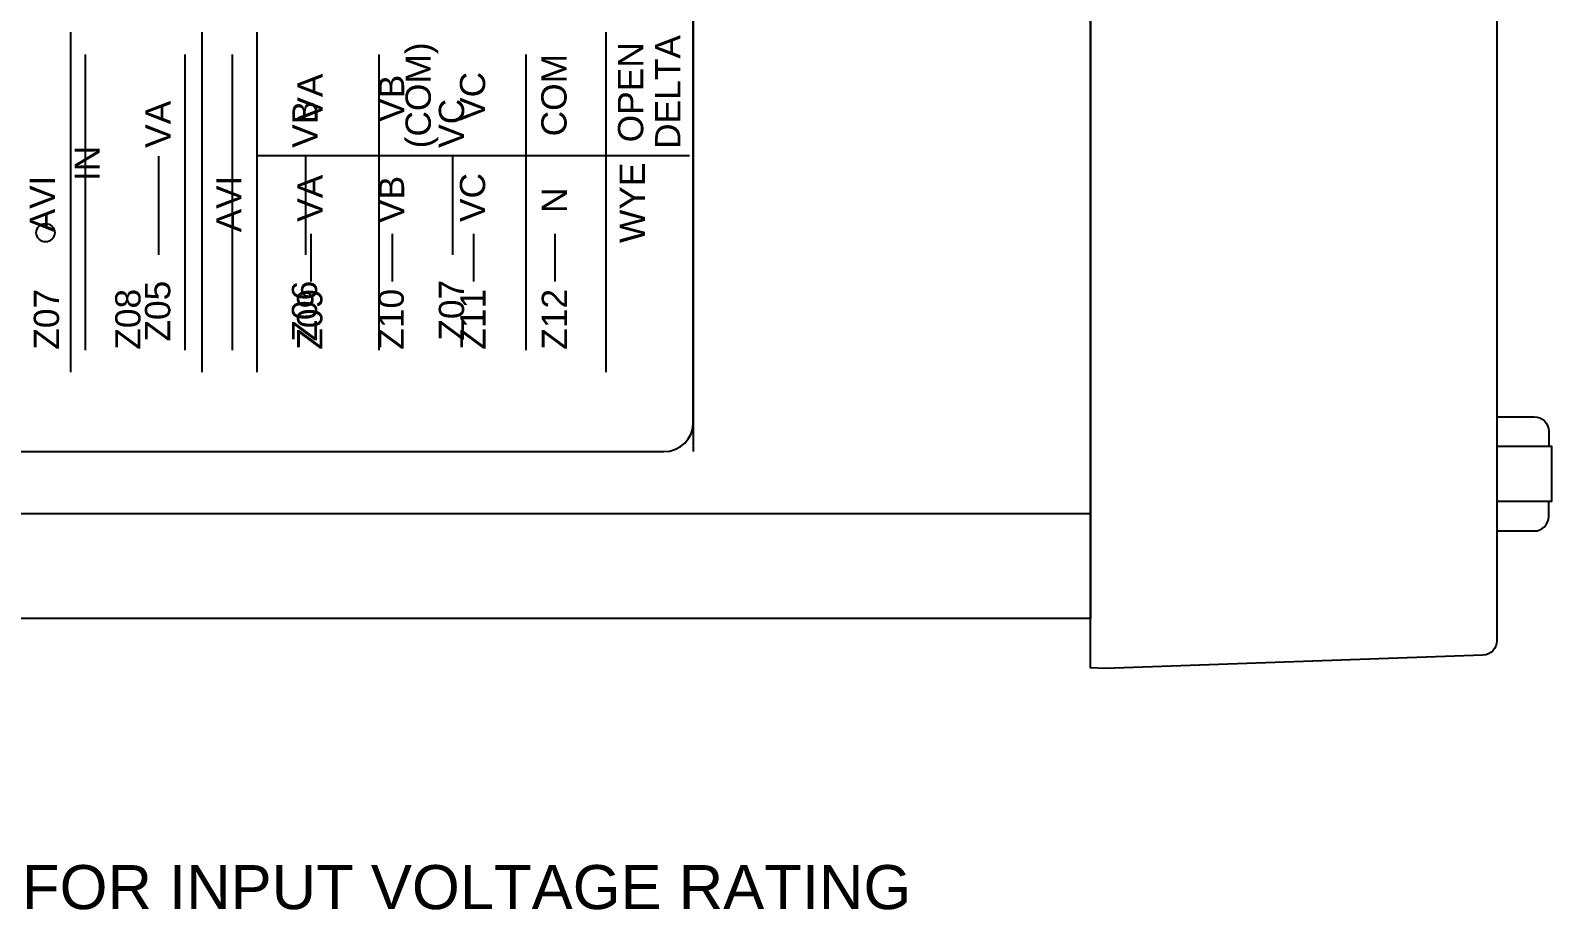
# Model space of a CAD drawing. Extents: x 0.3 to 23.7, y 0.2 to 17.8.
# Drawn here: x 11.584 to 15.726, y 0.765 to 3.17 of the extents above; entities that cross this region are included whole.
import ezdxf

# ---------------------------------------------------------------- set-up
doc = ezdxf.new("R2010")
doc.units = 0
doc.header["$MEASUREMENT"] = 0
for name, color, linetype in [('4_01__81__1_AMP_PHASE__1_A', 7, 'CONTINUOUS'), ('4_02__82__1_AMP_PHASE__5_A', 7, 'CONTINUOUS'), ('4_03__83__1_AMP_PHASE__2_5', 7, 'CONTINUOUS'), ('4_04__85__5_AMP_PHASE__5_A', 7, 'CONTINUOUS'), ('4_05__86__5_AMP_PHASE__1_A', 7, 'CONTINUOUS'), ('4_06__87__5_AMP_PHASE__2_5', 7, 'CONTINUOUS'), ('4_07__L1__1-NEUTRAL_ROGOWS', 7, 'CONTINUOUS'), ('5_00_____DWG', 7, 'CONTINUOUS')]:
    doc.layers.add(name, color=color, linetype=linetype)
doc.styles.add('ARIAL', font='arial.ttf')

msp = doc.modelspace()

# ---------------------------------------------------------------- linework, layer by layer
at = {"layer": '4_01__81__1_AMP_PHASE__1_A'}
for points in [[(12.0514, 2.2398), (12.0514, 3.1648)], [(12.2014, 2.2398), (12.2014, 3.1648)], [(13.1515, 2.2398), (13.1515, 3.1648)], [(12.0047, 2.2993), (12.0047, 3.1044)], [(12.2014, 2.8294), (13.3786, 2.8294)], [(12.3477, 2.4864), (12.3477, 2.6164)], [(12.5694, 2.4864), (12.5694, 2.6164)], [(12.7911, 2.4864), (12.7911, 2.6164)], [(13.0127, 2.4864), (13.0127, 2.6164)]]:
    msp.add_lwpolyline(points, dxfattribs=at)
msp.add_circle((11.6248, 2.6191), 0.025, dxfattribs=at)
at = {"layer": '4_02__82__1_AMP_PHASE__5_A'}
for points in [[(12.0514, 2.2398), (12.0514, 3.1648)], [(12.2014, 2.2398), (12.2014, 3.1648)], [(13.1515, 2.2398), (13.1515, 3.1648)], [(12.0047, 2.2993), (12.0047, 3.1044)], [(12.2014, 2.8294), (13.3786, 2.8294)], [(12.3477, 2.4864), (12.3477, 2.6164)], [(12.5694, 2.4864), (12.5694, 2.6164)], [(12.7911, 2.4864), (12.7911, 2.6164)], [(13.0127, 2.4864), (13.0127, 2.6164)]]:
    msp.add_lwpolyline(points, dxfattribs=at)
msp.add_circle((11.6248, 2.6191), 0.025, dxfattribs=at)
at = {"layer": '4_03__83__1_AMP_PHASE__2_5'}
for points in [[(12.0514, 2.2398), (12.0514, 3.1648)], [(12.2014, 2.2398), (12.2014, 3.1648)], [(13.1515, 2.2398), (13.1515, 3.1648)], [(12.0047, 2.2993), (12.0047, 3.1044)], [(12.2014, 2.8294), (13.3786, 2.8294)], [(12.3477, 2.4864), (12.3477, 2.6164)], [(12.5694, 2.4864), (12.5694, 2.6164)], [(12.7911, 2.4864), (12.7911, 2.6164)], [(13.0127, 2.4864), (13.0127, 2.6164)]]:
    msp.add_lwpolyline(points, dxfattribs=at)
msp.add_circle((11.6248, 2.6191), 0.025, dxfattribs=at)
at = {"layer": '4_04__85__5_AMP_PHASE__5_A'}
for points in [[(12.0514, 2.2398), (12.0514, 3.1648)], [(12.2014, 2.2398), (12.2014, 3.1648)], [(13.1515, 2.2398), (13.1515, 3.1648)], [(12.0047, 2.2993), (12.0047, 3.1044)], [(12.2014, 2.8294), (13.3786, 2.8294)], [(12.3477, 2.4864), (12.3477, 2.6164)], [(12.5694, 2.4864), (12.5694, 2.6164)], [(12.7911, 2.4864), (12.7911, 2.6164)], [(13.0127, 2.4864), (13.0127, 2.6164)]]:
    msp.add_lwpolyline(points, dxfattribs=at)
msp.add_circle((11.6248, 2.6191), 0.025, dxfattribs=at)
at = {"layer": '4_05__86__5_AMP_PHASE__1_A'}
for points in [[(12.0514, 2.2398), (12.0514, 3.1648)], [(12.2014, 2.2398), (12.2014, 3.1648)], [(13.1515, 2.2398), (13.1515, 3.1648)], [(12.0047, 2.2993), (12.0047, 3.1044)], [(12.2014, 2.8294), (13.3786, 2.8294)], [(12.3477, 2.4864), (12.3477, 2.6164)], [(12.5694, 2.4864), (12.5694, 2.6164)], [(12.7911, 2.4864), (12.7911, 2.6164)], [(13.0127, 2.4864), (13.0127, 2.6164)]]:
    msp.add_lwpolyline(points, dxfattribs=at)
msp.add_circle((11.6248, 2.6191), 0.025, dxfattribs=at)
at = {"layer": '4_06__87__5_AMP_PHASE__2_5'}
for points in [[(12.0514, 2.2398), (12.0514, 3.1648)], [(12.2014, 2.2398), (12.2014, 3.1648)], [(13.1515, 2.2398), (13.1515, 3.1648)], [(12.0047, 2.2993), (12.0047, 3.1044)], [(12.2014, 2.8294), (13.3786, 2.8294)], [(12.3477, 2.4864), (12.3477, 2.6164)], [(12.5694, 2.4864), (12.5694, 2.6164)], [(12.7911, 2.4864), (12.7911, 2.6164)], [(13.0127, 2.4864), (13.0127, 2.6164)]]:
    msp.add_lwpolyline(points, dxfattribs=at)
msp.add_circle((11.6248, 2.6191), 0.025, dxfattribs=at)
at = {"layer": '4_07__L1__1-NEUTRAL_ROGOWS'}
for points in [[(11.6936, 2.2398), (11.6936, 3.1648)], [(11.7336, 2.2993), (11.7336, 3.1044)], [(12.1336, 2.2993), (12.1336, 3.1044)], [(12.5336, 2.2993), (12.5336, 3.1044)], [(12.9336, 2.2993), (12.9336, 3.1044)], [(11.9336, 2.5585), (11.9336, 2.8273)], [(12.3336, 2.5585), (12.3336, 2.8273)], [(12.7336, 2.5585), (12.7336, 2.8273)]]:
    msp.add_lwpolyline(points, dxfattribs=at)
at = {"layer": '5_00_____DWG'}
for points in [[(14.4705, 8.9869), (14.5099, 8.9883), (15.5388, 8.9523, -0.404026), (15.5768, 8.913), (15.5768, 1.5084, -0.404026), (15.5388, 1.4691), (14.5099, 1.4331), (14.4705, 1.4345)], [(13.3087, 8.3481), (9.5987, 8.3481, 0.414213), (9.5187, 8.2681), (9.5187, 2.1031, 0.414212), (9.5987, 2.0231), (13.3087, 2.0231, 0.414211), (13.3887, 2.1031), (13.3887, 8.2681, 0.414219)]]:
    msp.add_lwpolyline(points, format="xyb", close=True, dxfattribs=at)
msp.add_lwpolyline([(9.3515, 8.8524), (14.4705, 8.8524), (14.4705, 1.569), (9.3515, 1.569)], close=True, dxfattribs=at)
for points in [[(13.3887, 8.3481), (13.3887, 2.0231)], [(15.5768, 2.0376), (15.7256, 2.0376), (15.7256, 1.8876), (15.5768, 1.8876)], [(9.3515, 1.8544), (14.4705, 1.8544)]]:
    msp.add_lwpolyline(points, dxfattribs=at)
for points in [[(15.5768, 2.1181), (15.6783, 2.1181, -0.414214), (15.7177, 2.0787), (15.7177, 2.0376)], [(15.5768, 1.8071), (15.6783, 1.8071, 0.414214), (15.7177, 1.8464), (15.7177, 1.8876)]]:
    msp.add_lwpolyline(points, format="xyb", dxfattribs=at)

# ---------------------------------------------------------------- texts
at = {"layer": '4_01__81__1_AMP_PHASE__1_A', "style": 'ARIAL'}
for s, height, p in [('DELTA', 0.06883, (13.3534, 2.8472)), ('(COM)', 0.06883, (12.6739, 2.8488)), ('OPEN', 0.06883, (13.2523, 2.8652)), ('COM', 0.06883, (13.0436, 2.8814)), ('VA', 0.06883, (12.3797, 2.924)), ('VB', 0.06883, (12.6014, 2.9208)), ('VC', 0.06883, (12.8219, 2.9234)), ('IN', 0.06883, (11.7727, 2.7597)), ('VA', 0.06883, (12.3797, 2.6488)), ('VC', 0.06883, (12.8219, 2.6481)), ('WYE', 0.06883, (13.2567, 2.591)), ('AVI', 0.06846, (12.1581, 2.6202)), ('VB', 0.06883, (12.6014, 2.6455)), ('N', 0.0688, (13.0447, 2.6727)), ('Z07', 0.06883, (11.6617, 2.3005)), ('Z08', 0.06883, (11.8834, 2.3005)), ('Z09', 0.06883, (12.3786, 2.3005)), ('Z10', 0.06883, (12.6003, 2.3005)), ('Z11', 0.06883, (12.823, 2.3005)), ('Z12', 0.06883, (13.0447, 2.3005))]:
    msp.add_text(s, height=height, rotation=90, dxfattribs=at).set_placement(p)
at = {"layer": '4_02__82__1_AMP_PHASE__5_A', "style": 'ARIAL'}
for s, height, p in [('DELTA', 0.06883, (13.3534, 2.8472)), ('(COM)', 0.06883, (12.6739, 2.8488)), ('OPEN', 0.06883, (13.2523, 2.8652)), ('COM', 0.06883, (13.0436, 2.8814)), ('VA', 0.06883, (12.3797, 2.924)), ('VB', 0.06883, (12.6014, 2.9208)), ('VC', 0.06883, (12.8219, 2.9234)), ('IN', 0.06883, (11.7727, 2.7597)), ('VA', 0.06883, (12.3797, 2.6488)), ('VC', 0.06883, (12.8219, 2.6481)), ('WYE', 0.06883, (13.2567, 2.591)), ('AVI', 0.06846, (12.1581, 2.6202)), ('VB', 0.06883, (12.6014, 2.6455)), ('N', 0.0688, (13.0447, 2.6727)), ('Z07', 0.06883, (11.6617, 2.3005)), ('Z08', 0.06883, (11.8834, 2.3005)), ('Z09', 0.06883, (12.3786, 2.3005)), ('Z10', 0.06883, (12.6003, 2.3005)), ('Z11', 0.06883, (12.823, 2.3005)), ('Z12', 0.06883, (13.0447, 2.3005))]:
    msp.add_text(s, height=height, rotation=90, dxfattribs=at).set_placement(p)
at = {"layer": '4_03__83__1_AMP_PHASE__2_5', "style": 'ARIAL'}
for s, height, p in [('DELTA', 0.06883, (13.3534, 2.8472)), ('(COM)', 0.06883, (12.6739, 2.8488)), ('OPEN', 0.06883, (13.2523, 2.8652)), ('COM', 0.06883, (13.0436, 2.8814)), ('VA', 0.06883, (12.3797, 2.924)), ('VB', 0.06883, (12.6014, 2.9208)), ('VC', 0.06883, (12.8219, 2.9234)), ('IN', 0.06883, (11.7727, 2.7597)), ('VA', 0.06883, (12.3797, 2.6488)), ('VC', 0.06883, (12.8219, 2.6481)), ('WYE', 0.06883, (13.2567, 2.591)), ('AVI', 0.06846, (12.1581, 2.6202)), ('VB', 0.06883, (12.6014, 2.6455)), ('N', 0.0688, (13.0447, 2.6727)), ('Z07', 0.06883, (11.6617, 2.3005)), ('Z08', 0.06883, (11.8834, 2.3005)), ('Z09', 0.06883, (12.3786, 2.3005)), ('Z10', 0.06883, (12.6003, 2.3005)), ('Z11', 0.06883, (12.823, 2.3005)), ('Z12', 0.06883, (13.0447, 2.3005))]:
    msp.add_text(s, height=height, rotation=90, dxfattribs=at).set_placement(p)
at = {"layer": '4_04__85__5_AMP_PHASE__5_A', "style": 'ARIAL'}
for s, height, p in [('DELTA', 0.06883, (13.3534, 2.8472)), ('(COM)', 0.06883, (12.6739, 2.8488)), ('OPEN', 0.06883, (13.2523, 2.8652)), ('COM', 0.06883, (13.0436, 2.8814)), ('VA', 0.06883, (12.3797, 2.924)), ('VB', 0.06883, (12.6014, 2.9208)), ('VC', 0.06883, (12.8219, 2.9234)), ('IN', 0.06883, (11.7727, 2.7597)), ('VA', 0.06883, (12.3797, 2.6488)), ('VC', 0.06883, (12.8219, 2.6481)), ('WYE', 0.06883, (13.2567, 2.591)), ('AVI', 0.06846, (12.1581, 2.6202)), ('VB', 0.06883, (12.6014, 2.6455)), ('N', 0.0688, (13.0447, 2.6727)), ('Z07', 0.06883, (11.6617, 2.3005)), ('Z08', 0.06883, (11.8834, 2.3005)), ('Z09', 0.06883, (12.3786, 2.3005)), ('Z10', 0.06883, (12.6003, 2.3005)), ('Z11', 0.06883, (12.823, 2.3005)), ('Z12', 0.06883, (13.0447, 2.3005))]:
    msp.add_text(s, height=height, rotation=90, dxfattribs=at).set_placement(p)
at = {"layer": '4_05__86__5_AMP_PHASE__1_A', "style": 'ARIAL'}
for s, height, p in [('DELTA', 0.06883, (13.3534, 2.8472)), ('(COM)', 0.06883, (12.6739, 2.8488)), ('OPEN', 0.06883, (13.2523, 2.8652)), ('COM', 0.06883, (13.0436, 2.8814)), ('VA', 0.06883, (12.3797, 2.924)), ('VB', 0.06883, (12.6014, 2.9208)), ('VC', 0.06883, (12.8219, 2.9234)), ('IN', 0.06883, (11.7727, 2.7597)), ('VA', 0.06883, (12.3797, 2.6488)), ('VC', 0.06883, (12.8219, 2.6481)), ('WYE', 0.06883, (13.2567, 2.591)), ('AVI', 0.06846, (12.1581, 2.6202)), ('VB', 0.06883, (12.6014, 2.6455)), ('N', 0.0688, (13.0447, 2.6727)), ('Z07', 0.06883, (11.6617, 2.3005)), ('Z08', 0.06883, (11.8834, 2.3005)), ('Z09', 0.06883, (12.3786, 2.3005)), ('Z10', 0.06883, (12.6003, 2.3005)), ('Z11', 0.06883, (12.823, 2.3005)), ('Z12', 0.06883, (13.0447, 2.3005))]:
    msp.add_text(s, height=height, rotation=90, dxfattribs=at).set_placement(p)
at = {"layer": '4_06__87__5_AMP_PHASE__2_5', "style": 'ARIAL'}
for s, height, p in [('DELTA', 0.06883, (13.3534, 2.8472)), ('(COM)', 0.06883, (12.6739, 2.8488)), ('OPEN', 0.06883, (13.2523, 2.8652)), ('COM', 0.06883, (13.0436, 2.8814)), ('VA', 0.06883, (12.3797, 2.924)), ('VB', 0.06883, (12.6014, 2.9208)), ('VC', 0.06883, (12.8219, 2.9234)), ('IN', 0.06883, (11.7727, 2.7597)), ('VA', 0.06883, (12.3797, 2.6488)), ('VC', 0.06883, (12.8219, 2.6481)), ('WYE', 0.06883, (13.2567, 2.591)), ('AVI', 0.06846, (12.1581, 2.6202)), ('VB', 0.06883, (12.6014, 2.6455)), ('N', 0.0688, (13.0447, 2.6727)), ('Z07', 0.06883, (11.6617, 2.3005)), ('Z08', 0.06883, (11.8834, 2.3005)), ('Z09', 0.06883, (12.3786, 2.3005)), ('Z10', 0.06883, (12.6003, 2.3005)), ('Z11', 0.06883, (12.823, 2.3005)), ('Z12', 0.06883, (13.0447, 2.3005))]:
    msp.add_text(s, height=height, rotation=90, dxfattribs=at).set_placement(p)
at = {"layer": '4_07__L1__1-NEUTRAL_ROGOWS', "style": 'ARIAL'}
for s, height, p in [('VA', 0.06883, (11.9655, 2.8501)), ('VB', 0.06883, (12.3655, 2.8501)), ('VC', 0.06883, (12.7645, 2.8501)), ('AVI', 0.06846, (11.6503, 2.6202)), ('Z07', 0.06883, (12.7645, 2.3252)), ('Z05', 0.06883, (11.9645, 2.3226)), ('Z06', 0.06883, (12.3644, 2.3226))]:
    msp.add_text(s, height=height, rotation=90, dxfattribs=at).set_placement(p)
at = {"layer": '5_00_____DWG', "style": 'ARIAL'}
msp.add_text('‡   SEE DOCUMENTATION FOR INPUT VOLTAGE RATING', height=0.12, dxfattribs=at).set_placement((9.4188, 0.7775))

doc.saveas('drawing.dxf')
